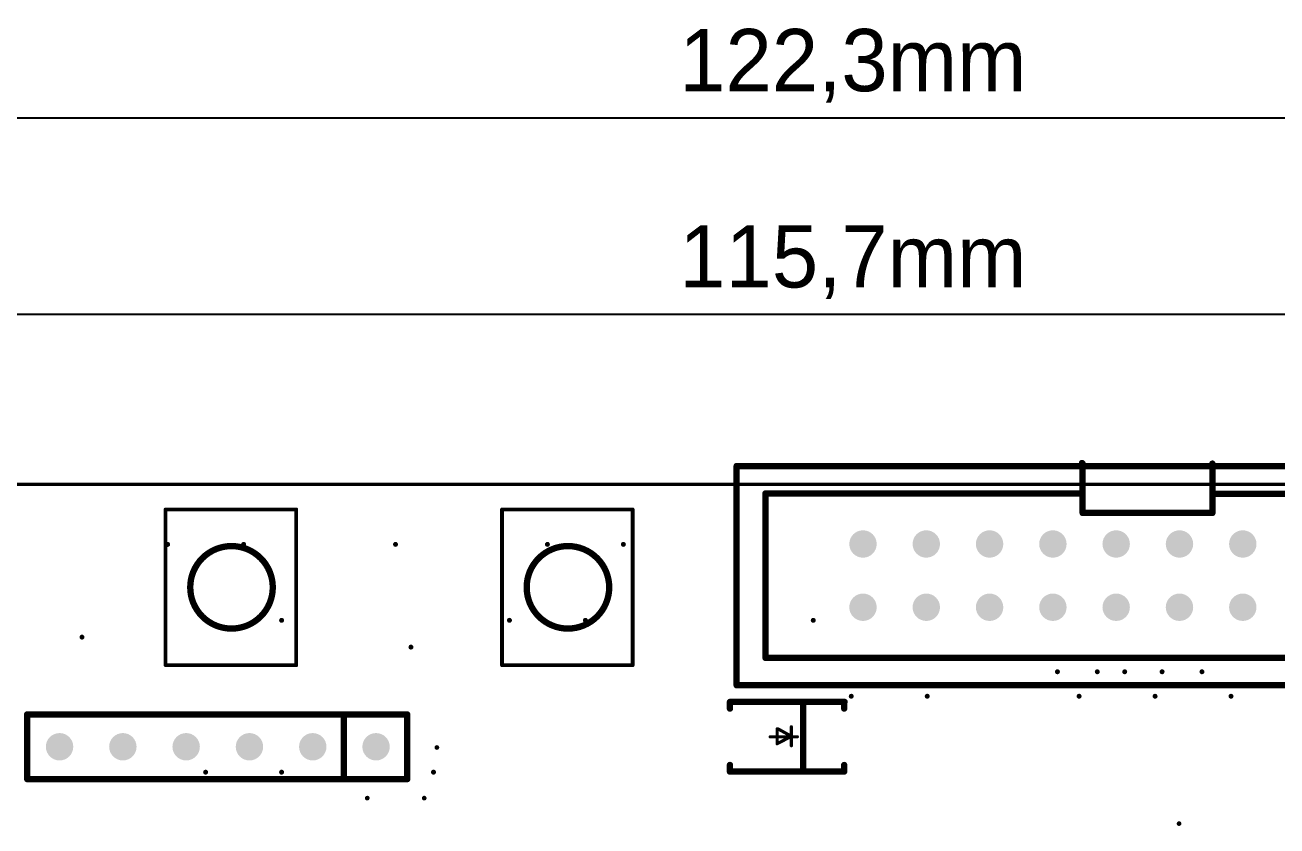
# Model space of a CAD drawing. Header units: millimetres. Extents: x 0 to 138, y -1 to 106.
# Drawn here: x 27.9 to 78.2, y 73.8 to 106 of the extents above; entities that cross this region are included whole.
import ezdxf

# ---------------------------------------------------------------- set-up
doc = ezdxf.new("R2010")
doc.units = ezdxf.units.MM
for name, color, linetype in [('KeepOutLayer', 6, 'Continuous'), ('PadHoleLayer', 156, 'Continuous'), ('TopOverlay', 2, 'Continuous'), ('ViaHoleLayer', 16, 'Continuous')]:
    doc.layers.add(name, color=color, linetype=linetype)
doc.dimstyles.new('ISO-25', dxfattribs={"dimtxt": 2.5, "dimasz": 2.5, "dimexe": 1.25, "dimexo": 0.625, "dimtad": 1, "dimtxsty": 'Standard', "dimcen": 2.5, "dimadec": 0, "dimazin": 0, "dimtfac": 1, "dimtmove": 0, "dimatfit": 3, "dimfxl": 1, "dimarcsym": 0})

# ---------------------------------------------------------------- blocks, each defined once
blk = doc.blocks.new('HDR_TH_6P_P2_54_V_M_14')
at = {"layer": 'PadHoleLayer'}
h = blk.add_hatch(color=156, dxfattribs=at)
edge = h.paths.add_edge_path()
edge.add_arc((-6.35, 0), 0.55, 0, 360)
h = blk.add_hatch(color=156, dxfattribs=at)
edge = h.paths.add_edge_path()
edge.add_arc((-3.81, 0), 0.55, 0, 360)
h = blk.add_hatch(color=156, dxfattribs=at)
edge = h.paths.add_edge_path()
edge.add_arc((-1.27, 0), 0.55, 0, 360)
h = blk.add_hatch(color=156, dxfattribs=at)
edge = h.paths.add_edge_path()
edge.add_arc((1.27, 0), 0.55, 0, 360)
h = blk.add_hatch(color=156, dxfattribs=at)
edge = h.paths.add_edge_path()
edge.add_arc((3.81, 0), 0.55, 0, 360)
h = blk.add_hatch(color=156, dxfattribs=at)
edge = h.paths.add_edge_path()
edge.add_arc((6.35, 0), 0.55, 0, 360)
at = {"layer": 'TopOverlay', "const_width": 0.254}
for points in [[(7.65, 1.3), (-7.6, 1.3)], [(-7.6, 1.3), (-7.6, -1.3)], [(-5.056, 1.27), (-5.056, -1.27)], [(7.65, 1.3), (7.65, -1.3)], [(7.65, -1.3), (-7.6, -1.3)]]:
    blk.add_lwpolyline(points, dxfattribs=at)
at = {"layer": 'TopOverlay', "const_width": 0.127}
for points in [[(-7.663, 1.3, 1), (-7.536, 1.3, 1)], [(-7.663, 1.3, 1), (-7.536, 1.3, 1)], [(-5.12, 1.27, 1), (-4.993, 1.27, 1)], [(7.586, 1.3, 1), (7.713, 1.3, 1)], [(7.586, 1.3, 1), (7.713, 1.3, 1)], [(-7.663, -1.3, 1), (-7.536, -1.3, 1)], [(-7.663, -1.3, 1), (-7.536, -1.3, 1)], [(-5.12, -1.27, 1), (-4.993, -1.27, 1)], [(7.586, -1.3, 1), (7.713, -1.3, 1)], [(7.586, -1.3, 1), (7.713, -1.3, 1)]]:
    blk.add_lwpolyline(points, format="xyb", close=True, dxfattribs=at)
blk = doc.blocks.new('SMA_L4_4_W2_6_LS5_0_RD_23')
at = {"layer": 'TopOverlay'}
for points, const_width in [([(2.3, 1.397), (-2.286, 1.397)], 0.254), ([(-2.286, 1.397), (-2.286, 1.131)], 0.254), ([(-0.635, 1.397), (-0.635, -1.4)], 0.254), ([(2.3, 1.4), (2.3, 1.131)], 0.254), ([(0.686, 0), (-0.406, 0)], 0.127), ([(-0.166, 0.361), (-0.166, -0.02)], 0.127), ([(0.406, 0.279), (-0.166, -0.02)], 0.127), ([(0.376, -0.321), (-0.166, -0.02)], 0.127), ([(-0.166, -0.02), (-0.166, -0.401)], 0.127), ([(0.406, 0.279), (0.406, -0.321)], 0.127), ([(-2.286, -1.131), (-2.286, -1.4)], 0.254), ([(2.3, -1.131), (2.3, -1.4)], 0.254), ([(2.3, -1.4), (-2.3, -1.4)], 0.254)]:
    blk.add_lwpolyline(points, dxfattribs=dict(at, const_width=const_width))
for points, const_width in [([(-2.349, 1.397, 1), (-2.223, 1.397, 1)], 0.127), ([(-2.349, 1.397, 1), (-2.223, 1.397, 1)], 0.127), ([(-0.699, 1.397, 1), (-0.571, 1.397, 1)], 0.127), ([(2.236, 1.4, 1), (2.363, 1.4, 1)], 0.127), ([(2.236, 1.397, 1), (2.363, 1.397, 1)], 0.127), ([(-2.349, 1.131, 1), (-2.223, 1.131, 1)], 0.127), ([(2.236, 1.131, 1), (2.363, 1.131, 1)], 0.127), ([(-0.438, 0, 1), (-0.375, 0, 1)], 0.0635), ([(-0.197, 0.361, 1), (-0.134, 0.361, 1)], 0.0635), ([(-0.197, -0.02, 1), (-0.134, -0.02, 1)], 0.0635), ([(-0.197, -0.02, 1), (-0.134, -0.02, 1)], 0.0635), ([(-0.197, -0.02, 1), (-0.134, -0.02, 1)], 0.0635), ([(-0.197, -0.02, 1), (-0.134, -0.02, 1)], 0.0635), ([(0.375, 0.279, 1), (0.438, 0.279, 1)], 0.0635), ([(0.375, 0.279, 1), (0.438, 0.279, 1)], 0.0635), ([(0.654, 0, 1), (0.718, 0, 1)], 0.0635), ([(-0.197, -0.401, 1), (-0.134, -0.401, 1)], 0.0635), ([(0.345, -0.321, 1), (0.408, -0.321, 1)], 0.0635), ([(0.375, -0.321, 1), (0.438, -0.321, 1)], 0.0635), ([(-2.349, -1.131, 1), (-2.223, -1.131, 1)], 0.127), ([(2.236, -1.131, 1), (2.363, -1.131, 1)], 0.127), ([(-2.363, -1.4, 1), (-2.236, -1.4, 1)], 0.127), ([(-2.349, -1.4, 1), (-2.223, -1.4, 1)], 0.127), ([(-0.699, -1.4, 1), (-0.571, -1.4, 1)], 0.127), ([(2.236, -1.4, 1), (2.363, -1.4, 1)], 0.127), ([(2.236, -1.4, 1), (2.363, -1.4, 1)], 0.127)]:
    blk.add_lwpolyline(points, format="xyb", close=True, dxfattribs=dict(at, const_width=const_width))
blk = doc.blocks.new('IDC_TH_20P_P2_54_V_R2_C10_S2_54_28')
at = {"layer": 'PadHoleLayer'}
h = blk.add_hatch(color=156, dxfattribs=at)
edge = h.paths.add_edge_path()
edge.add_arc((-11.43, 1.27), 0.55, 0, 360)
h = blk.add_hatch(color=156, dxfattribs=at)
edge = h.paths.add_edge_path()
edge.add_arc((-8.89, 1.27), 0.55, 0, 360)
h = blk.add_hatch(color=156, dxfattribs=at)
edge = h.paths.add_edge_path()
edge.add_arc((-6.35, 1.27), 0.55, 0, 360)
h = blk.add_hatch(color=156, dxfattribs=at)
edge = h.paths.add_edge_path()
edge.add_arc((-3.81, 1.27), 0.55, 0, 360)
h = blk.add_hatch(color=156, dxfattribs=at)
edge = h.paths.add_edge_path()
edge.add_arc((-1.27, 1.27), 0.55, 0, 360)
h = blk.add_hatch(color=156, dxfattribs=at)
edge = h.paths.add_edge_path()
edge.add_arc((1.27, 1.27), 0.55, 0, 360)
h = blk.add_hatch(color=156, dxfattribs=at)
edge = h.paths.add_edge_path()
edge.add_arc((3.81, 1.27), 0.55, 0, 360)
h = blk.add_hatch(color=156, dxfattribs=at)
edge = h.paths.add_edge_path()
edge.add_arc((6.35, 1.27), 0.55, 0, 360)
h = blk.add_hatch(color=156, dxfattribs=at)
edge = h.paths.add_edge_path()
edge.add_arc((8.89, 1.27), 0.55, 0, 360)
h = blk.add_hatch(color=156, dxfattribs=at)
edge = h.paths.add_edge_path()
edge.add_arc((11.43, 1.27), 0.55, 0, 360)
h = blk.add_hatch(color=156, dxfattribs=at)
edge = h.paths.add_edge_path()
edge.add_arc((-11.43, -1.27), 0.55, 0, 360)
h = blk.add_hatch(color=156, dxfattribs=at)
edge = h.paths.add_edge_path()
edge.add_arc((-8.89, -1.27), 0.55, 0, 360)
h = blk.add_hatch(color=156, dxfattribs=at)
edge = h.paths.add_edge_path()
edge.add_arc((-6.35, -1.27), 0.55, 0, 360)
h = blk.add_hatch(color=156, dxfattribs=at)
edge = h.paths.add_edge_path()
edge.add_arc((-3.81, -1.27), 0.55, 0, 360)
h = blk.add_hatch(color=156, dxfattribs=at)
edge = h.paths.add_edge_path()
edge.add_arc((-1.27, -1.27), 0.55, 0, 360)
h = blk.add_hatch(color=156, dxfattribs=at)
edge = h.paths.add_edge_path()
edge.add_arc((1.27, -1.27), 0.55, 0, 360)
h = blk.add_hatch(color=156, dxfattribs=at)
edge = h.paths.add_edge_path()
edge.add_arc((3.81, -1.27), 0.55, 0, 360)
h = blk.add_hatch(color=156, dxfattribs=at)
edge = h.paths.add_edge_path()
edge.add_arc((6.35, -1.27), 0.55, 0, 360)
h = blk.add_hatch(color=156, dxfattribs=at)
edge = h.paths.add_edge_path()
edge.add_arc((8.89, -1.27), 0.55, 0, 360)
h = blk.add_hatch(color=156, dxfattribs=at)
edge = h.paths.add_edge_path()
edge.add_arc((11.43, -1.27), 0.55, 0, 360)
at = {"layer": 'TopOverlay', "const_width": 0.254}
for points in [[(16.5, 4.4), (-16.5, 4.4)], [(-16.5, 4.4), (-16.5, -4.4)], [(16.5, 4.4), (16.5, -4.4)], [(-15.367, 3.293), (-15.367, -3.277)], [(15.342, 3.302), (-15.358, 3.302)], [(15.342, 3.302), (15.342, -3.268)], [(-13.691, -2.54), (-14.326, -3.175)], [(-13.005, -3.226), (-13.691, -2.54)], [(-2.362, -2.515), (-2.591, -2.515)], [(-2.591, -2.515), (-2.591, -4.496)], [(2.616, -2.515), (-2.362, -2.515)], [(2.616, -2.515), (2.616, -4.496)], [(-2.616, -3.277), (-15.367, -3.277)], [(-13.005, -3.226), (-13.005, -3.251)], [(-2.591, -3.251), (-2.616, -3.277)], [(15.342, -3.302), (2.616, -3.302)], [(2.616, -3.302), (2.616, -3.327)], [(15.342, -3.277), (15.342, -3.302)], [(16.5, -4.4), (-16.5, -4.4)], [(2.642, -4.521), (2.616, -4.496)]]:
    blk.add_lwpolyline(points, dxfattribs=at)
at = {"layer": 'TopOverlay', "const_width": 0.127}
for points in [[(-16.564, 4.4, 1), (-16.437, 4.4, 1)], [(-16.564, 4.4, 1), (-16.437, 4.4, 1)], [(16.437, 4.4, 1), (16.564, 4.4, 1)], [(16.437, 4.4, 1), (16.564, 4.4, 1)], [(-15.431, 3.293, 1), (-15.303, 3.293, 1)], [(-15.422, 3.302, 1), (-15.295, 3.302, 1)], [(15.278, 3.302, 1), (15.405, 3.302, 1)], [(15.278, 3.302, 1), (15.405, 3.302, 1)], [(-13.754, -2.54, 1), (-13.627, -2.54, 1)], [(-13.754, -2.54, 1), (-13.627, -2.54, 1)], [(-2.654, -2.515, 1), (-2.527, -2.515, 1)], [(-2.654, -2.515, 1), (-2.527, -2.515, 1)], [(-2.426, -2.515, 1), (-2.299, -2.515, 1)], [(-2.426, -2.515, 1), (-2.299, -2.515, 1)], [(2.553, -2.515, 1), (2.68, -2.515, 1)], [(2.553, -2.515, 1), (2.68, -2.515, 1)], [(-15.431, -3.277, 1), (-15.303, -3.277, 1)], [(-15.431, -3.277, 1), (-15.303, -3.277, 1)], [(-14.389, -3.175, 1), (-14.262, -3.175, 1)], [(-13.068, -3.226, 1), (-12.941, -3.226, 1)], [(-13.068, -3.226, 1), (-12.941, -3.226, 1)], [(-13.068, -3.251, 1), (-12.941, -3.251, 1)], [(-2.68, -3.277, 1), (-2.553, -3.277, 1)], [(-2.68, -3.277, 1), (-2.553, -3.277, 1)], [(-2.654, -3.251, 1), (-2.527, -3.251, 1)], [(2.553, -3.302, 1), (2.68, -3.302, 1)], [(2.553, -3.302, 1), (2.68, -3.302, 1)], [(2.553, -3.327, 1), (2.68, -3.327, 1)], [(15.278, -3.268, 1), (15.405, -3.268, 1)], [(15.278, -3.277, 1), (15.405, -3.277, 1)], [(15.278, -3.302, 1), (15.405, -3.302, 1)], [(15.278, -3.302, 1), (15.405, -3.302, 1)], [(-16.564, -4.4, 1), (-16.437, -4.4, 1)], [(-16.564, -4.4, 1), (-16.437, -4.4, 1)], [(-2.654, -4.496, 1), (-2.527, -4.496, 1)], [(2.553, -4.496, 1), (2.68, -4.496, 1)], [(2.553, -4.496, 1), (2.68, -4.496, 1)], [(2.578, -4.521, 1), (2.705, -4.521, 1)], [(16.437, -4.4, 1), (16.564, -4.4, 1)], [(16.437, -4.4, 1), (16.564, -4.4, 1)]]:
    blk.add_lwpolyline(points, format="xyb", close=True, dxfattribs=at)
blk = doc.blocks.new('KEY_SMD_4P_L6_0_W6_0_P4_50_LS10_0_106')
at = {"layer": 'TopOverlay', "const_width": 0.152}
for points in [[(3.126, 2.596), (-3.126, 2.596)], [(-3.126, -2.647), (-3.126, 2.596)], [(3.126, -2.647), (3.126, 2.596)], [(3.126, -2.647), (-3.126, -2.647)]]:
    blk.add_lwpolyline(points, dxfattribs=at)
at = {"layer": 'TopOverlay'}
for points, const_width in [([(-3.164, 2.596, 1), (-3.088, 2.596, 1)], 0.0762), ([(-3.164, 2.596, 1), (-3.088, 2.596, 1)], 0.0762), ([(3.088, 2.596, 1), (3.164, 2.596, 1)], 0.0762), ([(3.088, 2.596, 1), (3.164, 2.596, 1)], 0.0762), ([(1.656, 0, 1), (-1.656, 0, 1)], 0.254), ([(-1.719, 0, 1), (-1.592, 0, 1)], 0.127), ([(1.592, 0, 1), (1.719, 0, 1)], 0.127), ([(-3.164, -2.647, 1), (-3.088, -2.647, 1)], 0.0762), ([(-3.164, -2.647, 1), (-3.088, -2.647, 1)], 0.0762), ([(3.088, -2.647, 1), (3.164, -2.647, 1)], 0.0762), ([(3.088, -2.647, 1), (3.164, -2.647, 1)], 0.0762)]:
    blk.add_lwpolyline(points, format="xyb", close=True, dxfattribs=dict(at, const_width=const_width))
blk = doc.blocks.new('KEY_SMD_4P_L6_0_W6_0_P4_50_LS10_0_107')
at = {"layer": 'TopOverlay', "const_width": 0.152}
for points in [[(-3.126, -2.647), (-3.126, 2.596)], [(3.126, 2.596), (-3.126, 2.596)], [(3.126, -2.647), (3.126, 2.596)], [(3.126, -2.647), (-3.126, -2.647)]]:
    blk.add_lwpolyline(points, dxfattribs=at)
at = {"layer": 'TopOverlay'}
for points, const_width in [([(-3.164, 2.596, 1), (-3.088, 2.596, 1)], 0.0762), ([(-3.164, 2.596, 1), (-3.088, 2.596, 1)], 0.0762), ([(3.088, 2.596, 1), (3.164, 2.596, 1)], 0.0762), ([(3.088, 2.596, 1), (3.164, 2.596, 1)], 0.0762), ([(1.656, 0, 1), (-1.656, 0, 1)], 0.254), ([(-1.719, 0, 1), (-1.592, 0, 1)], 0.127), ([(1.592, 0, 1), (1.719, 0, 1)], 0.127), ([(-3.164, -2.647, 1), (-3.088, -2.647, 1)], 0.0762), ([(-3.164, -2.647, 1), (-3.088, -2.647, 1)], 0.0762), ([(3.088, -2.647, 1), (3.164, -2.647, 1)], 0.0762), ([(3.088, -2.647, 1), (3.164, -2.647, 1)], 0.0762)]:
    blk.add_lwpolyline(points, format="xyb", close=True, dxfattribs=dict(at, const_width=const_width))
blk = doc.blocks.new('*D138')
at = {"color": 0, "lineweight": -2, "transparency": 16777216}
for p, q in [((-0.018, 88.162), (-0.018, 103.498)), ((122.283, 88.162), (122.283, 103.498)), ((2.482, 102.248), (119.783, 102.248))]:
    blk.add_line(p, q, dxfattribs=at)
at = {"color": 0, "transparency": 16777216}
for points in [[(2.482, 102.665), (2.482, 101.832), (-0.018, 102.248)], [(119.783, 102.665), (119.783, 101.832), (122.283, 102.248)]]:
    blk.add_solid(points, dxfattribs=at)
at = {"layer": 'Defpoints', "color": 0, "transparency": 16777216}
for p in [(122.283, 102.248), (-0.018, 87.537), (122.283, 87.537)]:
    blk.add_point(p, dxfattribs=at)
at = {"color": 0, "transparency": 16777216, "insert": (61.132, 104.332), "char_height": 2.5, "attachment_point": 5}
blk.add_mtext('122,3mm', dxfattribs=at)
blk = doc.blocks.new('*D140')
at = {"color": 0, "lineweight": -2, "transparency": 16777216}
for p, q in [((3.284, 84.86), (3.284, 95.621)), ((118.981, 84.86), (118.981, 95.621)), ((5.784, 94.371), (116.481, 94.371))]:
    blk.add_line(p, q, dxfattribs=at)
at = {"color": 0, "transparency": 16777216}
for points in [[(5.784, 94.787), (5.784, 93.954), (3.284, 94.371)], [(116.481, 94.787), (116.481, 93.954), (118.981, 94.371)]]:
    blk.add_solid(points, dxfattribs=at)
at = {"layer": 'Defpoints', "color": 0, "transparency": 16777216}
for p in [(118.981, 94.371), (3.284, 84.235), (118.981, 84.235)]:
    blk.add_point(p, dxfattribs=at)
at = {"color": 0, "transparency": 16777216, "insert": (61.132, 96.454), "char_height": 2.5, "attachment_point": 5}
blk.add_mtext('115,7mm', dxfattribs=at)

msp = doc.modelspace()

# ---------------------------------------------------------------- hatches: boundary and pattern name
at = {"layer": 'ViaHoleLayer'}
h = msp.add_hatch(color=16, dxfattribs=at)
edge = h.paths.add_edge_path()
edge.add_arc((33.637, 85.124), 0.1, 0, 360)
h = msp.add_hatch(color=16, dxfattribs=at)
edge = h.paths.add_edge_path()
edge.add_arc((36.685, 85.124), 0.1, 0, 360)
h = msp.add_hatch(color=16, dxfattribs=at)
edge = h.paths.add_edge_path()
edge.add_arc((42.781, 85.124), 0.1, 0, 360)
h = msp.add_hatch(color=16, dxfattribs=at)
edge = h.paths.add_edge_path()
edge.add_arc((48.877, 85.124), 0.1, 0, 360)
h = msp.add_hatch(color=16, dxfattribs=at)
edge = h.paths.add_edge_path()
edge.add_arc((51.925, 85.124), 0.1, 0, 360)
h = msp.add_hatch(color=16, dxfattribs=at)
edge = h.paths.add_edge_path()
edge.add_arc((35.161, 82.076), 0.1, 0, 360)
h = msp.add_hatch(color=16, dxfattribs=at)
edge = h.paths.add_edge_path()
edge.add_arc((38.209, 82.076), 0.1, 0, 360)
h = msp.add_hatch(color=16, dxfattribs=at)
edge = h.paths.add_edge_path()
edge.add_arc((47.353, 82.076), 0.1, 0, 360)
h = msp.add_hatch(color=16, dxfattribs=at)
edge = h.paths.add_edge_path()
edge.add_arc((50.401, 82.076), 0.1, 0, 360)
h = msp.add_hatch(color=16, dxfattribs=at)
edge = h.paths.add_edge_path()
edge.add_arc((56.497, 82.076), 0.1, 0, 360)
h = msp.add_hatch(color=16, dxfattribs=at)
edge = h.paths.add_edge_path()
edge.add_arc((59.545, 82.076), 0.1, 0, 360)
h = msp.add_hatch(color=16, dxfattribs=at)
edge = h.paths.add_edge_path()
edge.add_arc((30.2, 81.4), 0.1, 0, 360)
h = msp.add_hatch(color=16, dxfattribs=at)
edge = h.paths.add_edge_path()
edge.add_arc((43.4, 81), 0.1, 0, 360)
h = msp.add_hatch(color=16, dxfattribs=at)
edge = h.paths.add_edge_path()
edge.add_arc((69.342, 80.01), 0.1, 0, 360)
h = msp.add_hatch(color=16, dxfattribs=at)
edge = h.paths.add_edge_path()
edge.add_arc((70.942, 80.01), 0.1, 0, 360)
h = msp.add_hatch(color=16, dxfattribs=at)
edge = h.paths.add_edge_path()
edge.add_arc((72.042, 80.01), 0.1, 0, 360)
h = msp.add_hatch(color=16, dxfattribs=at)
edge = h.paths.add_edge_path()
edge.add_arc((73.542, 80.01), 0.1, 0, 360)
h = msp.add_hatch(color=16, dxfattribs=at)
edge = h.paths.add_edge_path()
edge.add_arc((75.142, 80.01), 0.1, 0, 360)
h = msp.add_hatch(color=16, dxfattribs=at)
edge = h.paths.add_edge_path()
edge.add_arc((61.069, 79.028), 0.1, 0, 360)
h = msp.add_hatch(color=16, dxfattribs=at)
edge = h.paths.add_edge_path()
edge.add_arc((64.117, 79.028), 0.1, 0, 360)
h = msp.add_hatch(color=16, dxfattribs=at)
edge = h.paths.add_edge_path()
edge.add_arc((70.213, 79.028), 0.1, 0, 360)
h = msp.add_hatch(color=16, dxfattribs=at)
edge = h.paths.add_edge_path()
edge.add_arc((73.261, 79.028), 0.1, 0, 360)
h = msp.add_hatch(color=16, dxfattribs=at)
edge = h.paths.add_edge_path()
edge.add_arc((76.309, 79.028), 0.1, 0, 360)
h = msp.add_hatch(color=16, dxfattribs=at)
edge = h.paths.add_edge_path()
edge.add_arc((44.441, 76.97), 0.0953, 0, 360)
h = msp.add_hatch(color=16, dxfattribs=at)
edge = h.paths.add_edge_path()
edge.add_arc((35.161, 75.98), 0.1, 0, 360)
h = msp.add_hatch(color=16, dxfattribs=at)
edge = h.paths.add_edge_path()
edge.add_arc((38.209, 75.98), 0.1, 0, 360)
h = msp.add_hatch(color=16, dxfattribs=at)
edge = h.paths.add_edge_path()
edge.add_arc((44.305, 75.98), 0.1, 0, 360)
h = msp.add_hatch(color=16, dxfattribs=at)
edge = h.paths.add_edge_path()
edge.add_arc((41.647, 74.938), 0.0953, 0, 360)
h = msp.add_hatch(color=16, dxfattribs=at)
edge = h.paths.add_edge_path()
edge.add_arc((43.933, 74.938), 0.0953, 0, 360)
h = msp.add_hatch(color=16, dxfattribs=at)
edge = h.paths.add_edge_path()
edge.add_arc((74.224, 73.916), 0.0953, 0, 360)

# ---------------------------------------------------------------- linework, layer by layer
at = {"layer": 'KeepOutLayer', "const_width": 0.127}
msp.add_lwpolyline([(-0.018, 87.537), (122.283, 87.537)], dxfattribs=at)

# ---------------------------------------------------------------- block references
for name, p, rotation in [('IDC_TH_20P_P2_54_V_R2_C10_S2_54_28', (72.97, 83.87), 180), ('KEY_SMD_4P_L6_0_W6_0_P4_50_LS10_0_107', (36.2, 83.4), 270), ('KEY_SMD_4P_L6_0_W6_0_P4_50_LS10_0_106', (49.7, 83.4), 270), ('SMA_L4_4_W2_6_LS5_0_RD_23', (58.5, 77.4), 180), ('HDR_TH_6P_P2_54_V_M_14', (35.65, 77), 180)]:
    msp.add_blockref(name, p, dxfattribs=dict(rotation=rotation))

# ---------------------------------------------------------------- dimensions: what is measured, and where the dimension line sits
for base, p1, p2, picture, middle in [((122.283, 102.248), (-0.018, 87.537), (122.283, 87.537), '*D138', (61.132, 104.332)), ((118.981, 94.371), (3.284, 84.235), (118.981, 84.235), '*D140', (61.132, 96.454))]:
    dim = msp.add_linear_dim(base=base, p1=p1, p2=p2, dimstyle='ISO-25', override={"dimpost": 'mm'})
    dim.commit()
    dim.dimension.update_dxf_attribs({"geometry": picture, "text_midpoint": middle})

doc.saveas('drawing.dxf')
